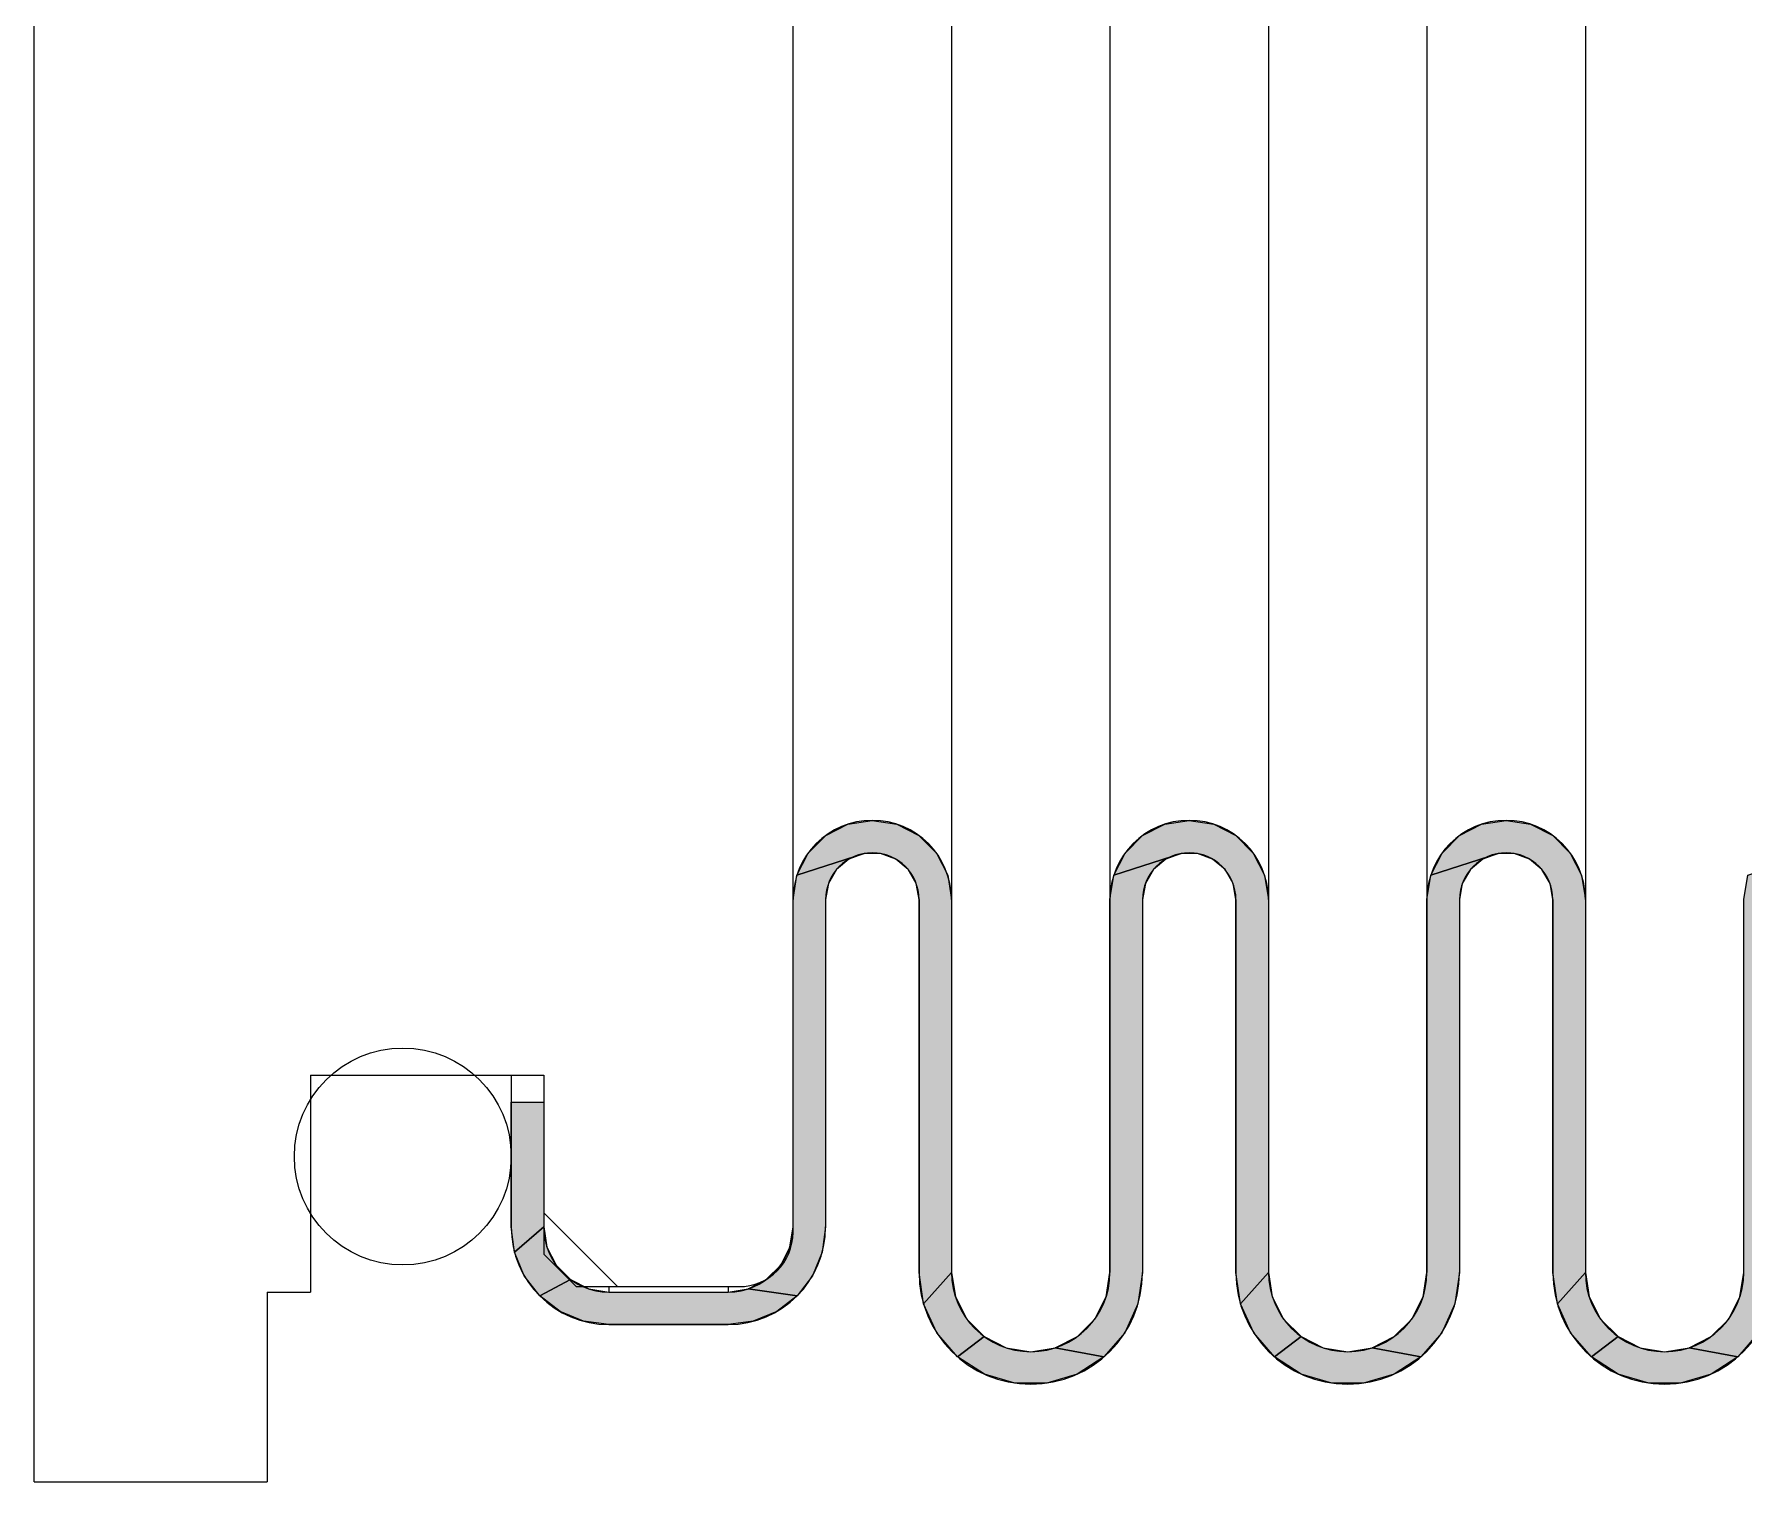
# Model space of a CAD drawing. Header units: millimetres. Extents: x -29 to 3384, y -388 to 1226.
# Drawn here: x 1696.55 to 1712.32, y -14.04 to -0.69 of the extents above; entities that cross this region are included whole.
import ezdxf

# ---------------------------------------------------------------- set-up
doc = ezdxf.new("R2010")
doc.units = ezdxf.units.MM

# ---------------------------------------------------------------- blocks, each defined once
blk = doc.blocks.new('*U32')
at = {"color": 2, "linetype": 'Continuous', "extrusion": (0, 0, -1)}
for points in [[(-114.434, 180.432), (-116.475, 180.109), (-114.11, 180.109)], [(-114.841, 180.64), (-116.152, 180.432), (-114.434, 180.432)], [(-116.152, 180.432), (-116.475, 180.109), (-114.434, 180.432)], [(-115.293, 180.711), (-115.745, 180.64), (-114.841, 180.64)], [(-115.745, 180.64), (-116.152, 180.432), (-114.841, 180.64)], [(-114.11, 180.109), (-115.143, 180.098), (-113.903, 179.701)], [(-116.475, 180.109), (-115.143, 180.098), (-114.11, 180.109)], [(-116.475, 180.109), (-115.442, 180.098), (-115.143, 180.098)], [(-116.475, 180.109), (-116.683, 179.701), (-115.442, 180.098)], [(-115.442, 180.098), (-116.683, 179.701), (-115.724, 179.996)], [(-115.724, 179.996), (-116.683, 179.701), (-115.953, 179.804)], [(-115.953, 179.804), (-116.683, 179.701), (-116.102, 179.544)], [(-116.683, 179.701), (-116.754, 179.25), (-116.102, 179.544)], [(-116.102, 179.544), (-116.754, 179.25), (-116.154, 179.25)], [(-116.154, 179.25), (-116.754, 172.373), (-116.154, 172.373)], [(-116.754, 179.25), (-116.754, 172.373), (-116.154, 179.25)], [(-116.754, 172.373), (-116.238, 171.792), (-116.154, 172.373)]]:
    blk.add_solid(points, dxfattribs=at)
blk = doc.blocks.new('*U33')
at = {"color": 2, "linetype": 'Continuous', "extrusion": (0, 0, -1)}
for points in [[(-120.28, 180.432), (-122.321, 180.109), (-119.957, 180.109)], [(-120.687, 180.64), (-121.998, 180.432), (-120.28, 180.432)], [(-121.998, 180.432), (-122.321, 180.109), (-120.28, 180.432)], [(-121.139, 180.711), (-121.591, 180.64), (-120.687, 180.64)], [(-121.591, 180.64), (-121.998, 180.432), (-120.687, 180.64)], [(-119.957, 180.109), (-120.989, 180.098), (-119.749, 179.701)], [(-122.321, 180.109), (-120.989, 180.098), (-119.957, 180.109)], [(-122.321, 180.109), (-121.289, 180.098), (-120.989, 180.098)], [(-122.321, 180.109), (-122.529, 179.701), (-121.289, 180.098)], [(-121.289, 180.098), (-122.529, 179.701), (-121.57, 179.996)], [(-121.57, 179.996), (-122.529, 179.701), (-121.799, 179.804)], [(-121.799, 179.804), (-122.529, 179.701), (-121.949, 179.544)], [(-122.529, 179.701), (-122.601, 179.25), (-121.949, 179.544)], [(-121.949, 179.544), (-122.601, 179.25), (-122.001, 179.25)], [(-122.001, 179.25), (-122.601, 172.373), (-122.001, 172.373)], [(-122.601, 179.25), (-122.601, 172.373), (-122.001, 179.25)], [(-122.601, 172.373), (-122.084, 171.792), (-122.001, 172.373)]]:
    blk.add_solid(points, dxfattribs=at)
blk = doc.blocks.new('*U34')
at = {"color": 2, "linetype": 'Continuous', "extrusion": (0, 0, -1)}
for points in [[(-126.126, 180.432), (-128.168, 180.109), (-125.803, 180.109)], [(-126.534, 180.64), (-127.844, 180.432), (-126.126, 180.432)], [(-127.844, 180.432), (-128.168, 180.109), (-126.126, 180.432)], [(-126.985, 180.711), (-127.437, 180.64), (-126.534, 180.64)], [(-127.437, 180.64), (-127.844, 180.432), (-126.534, 180.64)], [(-125.803, 180.109), (-126.836, 180.098), (-125.595, 179.701)], [(-128.168, 180.109), (-126.836, 180.098), (-125.803, 180.109)], [(-128.168, 180.109), (-127.135, 180.098), (-126.836, 180.098)], [(-128.168, 180.109), (-128.375, 179.701), (-127.135, 180.098)], [(-127.135, 180.098), (-128.375, 179.701), (-127.416, 179.996)], [(-127.416, 179.996), (-128.375, 179.701), (-127.645, 179.804)], [(-127.645, 179.804), (-128.375, 179.701), (-127.795, 179.544)], [(-128.375, 179.701), (-128.447, 179.25), (-127.795, 179.544)], [(-127.795, 179.544), (-128.447, 179.25), (-127.847, 179.25)], [(-127.847, 179.25), (-128.447, 172.373), (-127.847, 172.373)], [(-128.447, 179.25), (-128.447, 172.373), (-127.847, 179.25)], [(-128.447, 172.373), (-127.93, 171.792), (-127.847, 172.373)]]:
    blk.add_solid(points, dxfattribs=at)
blk = doc.blocks.new('*U39')
at = {"color": 2, "linetype": 'Continuous', "extrusion": (0, 0, -1)}
for points in [[(-115.143, 180.098), (-114.862, 179.996), (-113.903, 179.701)], [(-114.862, 179.996), (-114.633, 179.804), (-113.903, 179.701)], [(-114.633, 179.804), (-114.483, 179.544), (-113.903, 179.701)], [(-113.903, 179.701), (-114.483, 179.544), (-113.831, 179.25)], [(-114.483, 179.544), (-114.431, 179.25), (-113.831, 179.25)], [(-113.831, 179.25), (-114.431, 173.211), (-113.831, 173.211)], [(-114.431, 179.25), (-114.431, 173.211), (-113.831, 179.25)], [(-113.831, 173.211), (-114.37, 172.745), (-113.773, 172.84)], [(-114.431, 173.211), (-114.37, 172.745), (-113.831, 173.211)], [(-113.773, 172.84), (-114.37, 172.745), (-113.602, 172.506)], [(-114.37, 172.745), (-114.19, 172.311), (-113.602, 172.506)], [(-113.337, 172.24), (-113.904, 171.939), (-113.002, 172.07)], [(-113.602, 172.506), (-114.19, 172.311), (-113.337, 172.24)], [(-114.19, 172.311), (-113.904, 171.939), (-113.337, 172.24)]]:
    blk.add_solid(points, dxfattribs=at)
blk = doc.blocks.new('*U40')
at = {"color": 2, "linetype": 'Continuous', "extrusion": (0, 0, -1)}
for points in [[(-120.989, 180.098), (-120.708, 179.996), (-119.749, 179.701)], [(-120.708, 179.996), (-120.479, 179.804), (-119.749, 179.701)], [(-120.479, 179.804), (-120.329, 179.544), (-119.749, 179.701)], [(-119.749, 179.701), (-120.329, 179.544), (-119.677, 179.25)], [(-120.329, 179.544), (-120.277, 179.25), (-119.677, 179.25)], [(-119.677, 179.25), (-120.277, 172.373), (-119.677, 172.373)], [(-120.277, 179.25), (-120.277, 172.373), (-119.677, 179.25)], [(-119.677, 172.373), (-120.194, 171.792), (-119.606, 171.921)], [(-120.277, 172.373), (-120.194, 171.792), (-119.677, 172.373)], [(-119.606, 171.921), (-120.194, 171.792), (-119.398, 171.514)], [(-120.194, 171.792), (-119.95, 171.258), (-119.398, 171.514)], [(-119.398, 171.514), (-119.95, 171.258), (-119.075, 171.19)], [(-119.95, 171.258), (-119.566, 170.815), (-119.075, 171.19)], [(-119.075, 171.19), (-119.566, 170.815), (-118.668, 170.983)]]:
    blk.add_solid(points, dxfattribs=at)
blk = doc.blocks.new('*U41')
at = {"color": 2, "linetype": 'Continuous', "extrusion": (0, 0, -1)}
for points in [[(-126.836, 180.098), (-126.554, 179.996), (-125.595, 179.701)], [(-126.554, 179.996), (-126.325, 179.804), (-125.595, 179.701)], [(-126.325, 179.804), (-126.176, 179.544), (-125.595, 179.701)], [(-125.595, 179.701), (-126.176, 179.544), (-125.524, 179.25)], [(-126.176, 179.544), (-126.124, 179.25), (-125.524, 179.25)], [(-125.524, 179.25), (-126.124, 172.373), (-125.524, 172.373)], [(-126.124, 179.25), (-126.124, 172.373), (-125.524, 179.25)], [(-125.524, 172.373), (-126.04, 171.792), (-125.452, 171.921)], [(-126.124, 172.373), (-126.04, 171.792), (-125.524, 172.373)], [(-125.452, 171.921), (-126.04, 171.792), (-125.245, 171.514)], [(-126.04, 171.792), (-125.796, 171.258), (-125.245, 171.514)], [(-125.245, 171.514), (-125.796, 171.258), (-124.921, 171.19)], [(-125.796, 171.258), (-125.412, 170.815), (-124.921, 171.19)], [(-124.921, 171.19), (-125.412, 170.815), (-124.514, 170.983)]]:
    blk.add_solid(points, dxfattribs=at)
blk = doc.blocks.new('*U42')
at = {"color": 2, "linetype": 'Continuous', "extrusion": (0, 0, -1)}
for points in [[(-132.682, 180.098), (-132.401, 179.996), (-131.441, 179.701)], [(-132.401, 179.996), (-132.171, 179.804), (-131.441, 179.701)], [(-132.171, 179.804), (-132.022, 179.544), (-131.441, 179.701)], [(-131.441, 179.701), (-132.022, 179.544), (-131.37, 179.25)], [(-132.022, 179.544), (-131.97, 179.25), (-131.37, 179.25)], [(-131.37, 179.25), (-131.97, 172.373), (-131.37, 172.373)], [(-131.97, 179.25), (-131.97, 172.373), (-131.37, 179.25)], [(-131.37, 172.373), (-131.886, 171.792), (-131.298, 171.921)], [(-131.97, 172.373), (-131.886, 171.792), (-131.37, 172.373)], [(-131.298, 171.921), (-131.886, 171.792), (-131.091, 171.514)], [(-131.886, 171.792), (-131.643, 171.258), (-131.091, 171.514)], [(-131.091, 171.514), (-131.643, 171.258), (-130.767, 171.19)], [(-131.643, 171.258), (-131.258, 170.815), (-130.767, 171.19)], [(-130.767, 171.19), (-131.258, 170.815), (-130.36, 170.983)]]:
    blk.add_solid(points, dxfattribs=at)
blk = doc.blocks.new('*U46')
at = {"color": 2, "linetype": 'Continuous', "extrusion": (0, 0, -1)}
for points in [[(-108.631, 173.211), (-108.631, 175.511), (-108.693, 172.745)], [(-109.231, 175.511), (-108.693, 172.745), (-108.631, 175.511)], [(-108.693, 172.745), (-109.231, 175.511), (-109.231, 173.211)]]:
    blk.add_solid(points, dxfattribs=at)
blk = doc.blocks.new('*U48')
at = {"color": 2, "linetype": 'Continuous', "extrusion": (0, 0, -1)}
for points in [[(-109.231, 173.211), (-109.29, 172.84), (-108.693, 172.745)], [(-109.29, 172.84), (-109.461, 172.506), (-108.693, 172.745)], [(-108.693, 172.745), (-109.461, 172.506), (-108.872, 172.311)], [(-109.461, 172.506), (-109.726, 172.24), (-108.872, 172.311)], [(-108.872, 172.311), (-109.726, 172.24), (-109.159, 171.939)]]:
    blk.add_solid(points, dxfattribs=at)
blk = doc.blocks.new('*U50')
at = {"color": 2, "linetype": 'Continuous', "extrusion": (0, 0, -1)}
for points in [[(-109.726, 172.24), (-110.061, 172.07), (-109.159, 171.939)], [(-110.061, 172.07), (-110.431, 172.011), (-109.159, 171.939)], [(-112.631, 172.011), (-113.904, 171.939), (-109.159, 171.939)], [(-109.159, 171.939), (-110.431, 172.011), (-112.631, 172.011)], [(-109.159, 171.939), (-113.531, 171.652), (-109.531, 171.652)], [(-113.904, 171.939), (-113.531, 171.652), (-109.159, 171.939)], [(-113.002, 172.07), (-113.904, 171.939), (-112.631, 172.011)], [(-109.531, 171.652), (-113.097, 171.473), (-109.965, 171.473)], [(-113.531, 171.652), (-113.097, 171.473), (-109.531, 171.652)], [(-109.965, 171.473), (-112.631, 171.411), (-110.431, 171.411)], [(-113.097, 171.473), (-112.631, 171.411), (-109.965, 171.473)]]:
    blk.add_solid(points, dxfattribs=at)
blk = doc.blocks.new('*U52')
at = {"color": 2, "linetype": 'Continuous', "extrusion": (0, 0, -1)}
for points in [[(-116.754, 172.373), (-116.826, 171.921), (-116.238, 171.792)], [(-116.826, 171.921), (-117.034, 171.514), (-116.238, 171.792)], [(-116.238, 171.792), (-117.034, 171.514), (-116.482, 171.258)], [(-117.034, 171.514), (-117.357, 171.19), (-116.482, 171.258)], [(-116.482, 171.258), (-117.357, 171.19), (-116.866, 170.815)]]:
    blk.add_solid(points, dxfattribs=at)
blk = doc.blocks.new('*U53')
at = {"color": 2, "linetype": 'Continuous', "extrusion": (0, 0, -1)}
for points in [[(-122.601, 172.373), (-122.672, 171.921), (-122.084, 171.792)], [(-122.672, 171.921), (-122.88, 171.514), (-122.084, 171.792)], [(-122.084, 171.792), (-122.88, 171.514), (-122.328, 171.258)], [(-122.88, 171.514), (-123.203, 171.19), (-122.328, 171.258)], [(-122.328, 171.258), (-123.203, 171.19), (-122.712, 170.815)]]:
    blk.add_solid(points, dxfattribs=at)
blk = doc.blocks.new('*U54')
at = {"color": 2, "linetype": 'Continuous', "extrusion": (0, 0, -1)}
for points in [[(-128.447, 172.373), (-128.518, 171.921), (-127.93, 171.792)], [(-128.518, 171.921), (-128.726, 171.514), (-127.93, 171.792)], [(-127.93, 171.792), (-128.726, 171.514), (-128.174, 171.258)], [(-128.726, 171.514), (-129.049, 171.19), (-128.174, 171.258)], [(-128.174, 171.258), (-129.049, 171.19), (-128.558, 170.815)]]:
    blk.add_solid(points, dxfattribs=at)
blk = doc.blocks.new('*U58')
at = {"color": 2, "linetype": 'Continuous', "extrusion": (0, 0, -1)}
for points in [[(-117.357, 171.19), (-117.764, 170.983), (-116.866, 170.815)], [(-117.764, 170.983), (-118.216, 170.911), (-116.866, 170.815)], [(-118.668, 170.983), (-119.566, 170.815), (-118.216, 170.911)], [(-118.216, 170.911), (-119.566, 170.815), (-116.866, 170.815)], [(-116.866, 170.815), (-119.072, 170.498), (-117.36, 170.498)], [(-119.566, 170.815), (-119.072, 170.498), (-116.866, 170.815)], [(-117.36, 170.498), (-118.509, 170.332), (-117.923, 170.332)], [(-119.072, 170.498), (-118.509, 170.332), (-117.36, 170.498)]]:
    blk.add_solid(points, dxfattribs=at)
blk = doc.blocks.new('*U59')
at = {"color": 2, "linetype": 'Continuous', "extrusion": (0, 0, -1)}
for points in [[(-123.203, 171.19), (-123.61, 170.983), (-122.712, 170.815)], [(-123.61, 170.983), (-124.062, 170.911), (-122.712, 170.815)], [(-124.514, 170.983), (-125.412, 170.815), (-124.062, 170.911)], [(-124.062, 170.911), (-125.412, 170.815), (-122.712, 170.815)], [(-122.712, 170.815), (-124.918, 170.498), (-123.206, 170.498)], [(-125.412, 170.815), (-124.918, 170.498), (-122.712, 170.815)], [(-123.206, 170.498), (-124.355, 170.332), (-123.769, 170.332)], [(-124.918, 170.498), (-124.355, 170.332), (-123.206, 170.498)]]:
    blk.add_solid(points, dxfattribs=at)
blk = doc.blocks.new('*U60')
at = {"color": 2, "linetype": 'Continuous', "extrusion": (0, 0, -1)}
for points in [[(-129.049, 171.19), (-129.457, 170.983), (-128.558, 170.815)], [(-129.457, 170.983), (-129.908, 170.911), (-128.558, 170.815)], [(-130.36, 170.983), (-131.258, 170.815), (-129.908, 170.911)], [(-129.908, 170.911), (-131.258, 170.815), (-128.558, 170.815)], [(-128.558, 170.815), (-130.765, 170.498), (-129.052, 170.498)], [(-131.258, 170.815), (-130.765, 170.498), (-128.558, 170.815)], [(-129.052, 170.498), (-130.202, 170.332), (-129.615, 170.332)], [(-130.765, 170.498), (-130.202, 170.332), (-129.052, 170.498)]]:
    blk.add_solid(points, dxfattribs=at)

msp = doc.modelspace()

# ---------------------------------------------------------------- linework, layer by layer
at = {"color": 7, "linetype": 'Continuous'}
for p, q in [((1696.55018, -14.03987), (1696.55018, 25.96013)), ((1705.01172, 24.02936), (1705.01172, -12.1091)), ((1706.47326, 24.02936), (1706.47326, -12.1091)), ((1707.9348, 24.02936), (1707.9348, -12.1091)), ((1709.39633, 24.02936), (1709.39633, -12.1091)), ((1710.85787, 24.02936), (1710.85787, -12.1091)), ((1703.55018, -11.73987), (1703.55018, 23.66013)), ((1703.85018, -8.67064), (1703.85018, -11.68987)), ((1704.71172, -8.67064), (1704.71172, -12.1091)), ((1706.77326, -8.67064), (1706.77326, -12.1091)), ((1707.6348, -8.67064), (1707.6348, -12.1091)), ((1709.69633, -8.67064), (1709.69633, -12.1091)), ((1710.55787, -8.67064), (1710.55787, -12.1091)), ((1699.10018, -10.28987), (1701.25018, -10.28987)), ((1699.10018, -10.28987), (1699.10018, -12.28987)), ((1700.95018, -10.28987), (1700.95018, -11.68987)), ((1701.25018, -10.28987), (1701.25018, -11.93987)), ((1700.95018, -10.53987), (1701.25018, -10.53987)), ((1701.25018, -11.93987), (1701.55018, -12.23987)), ((1698.70018, -12.28987), (1699.10018, -12.28987)), ((1698.70018, -12.28987), (1698.70018, -14.03987)), ((1701.55018, -12.23987), (1703.05018, -12.23987)), ((1701.85018, -12.23987), (1701.85018, -12.28987)), ((1701.85018, -12.28987), (1702.95018, -12.28987)), ((1702.95018, -12.23987), (1702.95018, -12.28987)), ((1701.85018, -12.58987), (1702.95018, -12.58987)), ((1696.55018, -14.03987), (1698.70018, -14.03987))]:
    msp.add_line(p, q, dxfattribs=at)
at = {"color": 2, "linetype": 'Continuous'}
for p, q in [((1703.55018, -8.67064), (1703.58595, -8.44482)), ((1706.47326, -8.67064), (1706.50902, -8.44482)), ((1709.39633, -8.67064), (1709.4321, -8.44482)), ((1701.9298, -12.23987), (1701.25018, -11.56025)), ((1701.25018, -11.68987), (1701.27955, -11.87528)), ((1705.01172, -12.1091), (1705.04748, -12.33492)), ((1707.9348, -12.1091), (1707.97056, -12.33492)), ((1710.85787, -12.1091), (1710.89364, -12.33492)), ((1702.95018, -12.28987), (1703.13559, -12.26051)), ((1705.74249, -12.83987), (1705.96831, -12.8041)), ((1708.66556, -12.83987), (1708.89138, -12.8041)), ((1711.58864, -12.83987), (1711.81446, -12.8041))]:
    msp.add_line(p, q, dxfattribs=at)
for points in [[(1704.28095, -7.93987), (1704.50677, -7.97564), (1704.71048, -8.07944), (1704.87215, -8.24111), (1704.97595, -8.44482), (1705.01172, -8.67064), (1705.01172, -12.1091), (1704.75347, -12.3995), (1704.71172, -12.1091), (1704.71172, -8.67064), (1704.68574, -8.52331), (1704.61094, -8.39375), (1704.49633, -8.29758), (1704.35575, -8.24642), (1704.20615, -8.24642), (1703.58595, -8.44482), (1703.68974, -8.24111), (1703.85141, -8.07944), (1704.05513, -7.97564), (1704.28095, -7.93987)], [(1704.71172, -8.67064), (1704.68574, -8.52331), (1704.61094, -8.39375), (1704.49633, -8.29758), (1704.35575, -8.24642), (1704.20615, -8.24642), (1703.58595, -8.44482), (1703.68974, -8.24111), (1703.85141, -8.07944), (1704.05513, -7.97564), (1704.28095, -7.93987)], [(1704.28095, -7.93987), (1704.50677, -7.97564), (1704.71048, -8.07944), (1704.87215, -8.24111), (1704.97595, -8.44482), (1705.01172, -8.67064)], [(1707.20403, -7.93987), (1707.42985, -7.97564), (1707.63356, -8.07944), (1707.79523, -8.24111), (1707.89903, -8.44482), (1707.9348, -8.67064), (1707.9348, -12.1091), (1707.67655, -12.3995), (1707.6348, -12.1091), (1707.6348, -8.67064), (1707.60882, -8.52331), (1707.53401, -8.39375), (1707.41941, -8.29758), (1707.27883, -8.24642), (1707.12922, -8.24642), (1706.50902, -8.44482), (1706.61282, -8.24111), (1706.77449, -8.07944), (1706.97821, -7.97564), (1707.20403, -7.93987)], [(1707.6348, -8.67064), (1707.60882, -8.52331), (1707.53401, -8.39375), (1707.41941, -8.29758), (1707.27883, -8.24642), (1707.12922, -8.24642), (1706.50902, -8.44482), (1706.61282, -8.24111), (1706.77449, -8.07944), (1706.97821, -7.97564), (1707.20403, -7.93987)], [(1707.20403, -7.93987), (1707.42985, -7.97564), (1707.63356, -8.07944), (1707.79523, -8.24111), (1707.89903, -8.44482), (1707.9348, -8.67064)], [(1710.1271, -7.93987), (1710.35292, -7.97564), (1710.55664, -8.07944), (1710.71831, -8.24111), (1710.82211, -8.44482), (1710.85787, -8.67064), (1710.85787, -12.1091), (1710.59963, -12.3995), (1710.55787, -12.1091), (1710.55787, -8.67064), (1710.53189, -8.52331), (1710.45709, -8.39375), (1710.34249, -8.29758), (1710.20191, -8.24642), (1710.0523, -8.24642), (1709.4321, -8.44482), (1709.5359, -8.24111), (1709.69757, -8.07944), (1709.90128, -7.97564), (1710.1271, -7.93987)], [(1710.55787, -8.67064), (1710.53189, -8.52331), (1710.45709, -8.39375), (1710.34249, -8.29758), (1710.20191, -8.24642), (1710.0523, -8.24642), (1709.4321, -8.44482), (1709.5359, -8.24111), (1709.69757, -8.07944), (1709.90128, -7.97564), (1710.1271, -7.93987)], [(1710.1271, -7.93987), (1710.35292, -7.97564), (1710.55664, -8.07944), (1710.71831, -8.24111), (1710.82211, -8.44482), (1710.85787, -8.67064)], [(1703.95096, -8.39375), (1703.87616, -8.52331), (1703.85018, -8.67064), (1703.85018, -11.68987), (1703.81951, -11.92281), (1703.7296, -12.13987), (1703.58658, -12.32627), (1703.13559, -12.26051), (1703.30285, -12.17528), (1703.43559, -12.04254), (1703.52081, -11.87528), (1703.55018, -11.68987), (1703.55018, -8.67064), (1703.58595, -8.44482), (1704.20615, -8.24642), (1704.06556, -8.29758), (1703.95096, -8.39375)], [(1704.20615, -8.24642), (1704.06556, -8.29758), (1703.95096, -8.39375)], [(1706.87404, -8.39375), (1706.79924, -8.52331), (1706.77326, -8.67064), (1706.77326, -12.1091), (1706.7315, -12.3995), (1706.60963, -12.66638), (1706.4175, -12.88811), (1705.96831, -12.8041), (1706.17202, -12.70031), (1706.33369, -12.53864), (1706.43749, -12.33492), (1706.47326, -12.1091), (1706.47326, -8.67064), (1706.50902, -8.44482), (1707.12922, -8.24642), (1706.98864, -8.29758), (1706.87404, -8.39375)], [(1707.12922, -8.24642), (1706.98864, -8.29758), (1706.87404, -8.39375)], [(1709.79711, -8.39375), (1709.72231, -8.52331), (1709.69633, -8.67064), (1709.69633, -12.1091), (1709.65458, -12.3995), (1709.5327, -12.66638), (1709.34058, -12.88811), (1708.89138, -12.8041), (1709.0951, -12.70031), (1709.25677, -12.53864), (1709.36057, -12.33492), (1709.39633, -12.1091), (1709.39633, -8.67064), (1709.4321, -8.44482), (1710.0523, -8.24642), (1709.91172, -8.29758), (1709.79711, -8.39375)], [(1710.0523, -8.24642), (1709.91172, -8.29758), (1709.79711, -8.39375)], [(1712.72019, -8.39375), (1712.64539, -8.52331), (1712.61941, -8.67064), (1712.61941, -12.1091), (1712.57766, -12.3995), (1712.45578, -12.66638), (1712.26365, -12.88811), (1711.81446, -12.8041), (1712.01818, -12.70031), (1712.17985, -12.53864), (1712.28364, -12.33492), (1712.31941, -12.1091), (1712.31941, -8.67064), (1712.35518, -8.44482), (1712.97538, -8.24642), (1712.8348, -8.29758), (1712.72019, -8.39375)], [(1703.95096, -8.39375), (1703.87616, -8.52331), (1703.85018, -8.67064)], [(1706.87404, -8.39375), (1706.79924, -8.52331), (1706.77326, -8.67064)], [(1709.79711, -8.39375), (1709.72231, -8.52331), (1709.69633, -8.67064)], [(1700.95018, -11.68987), (1700.95018, -10.53987), (1701.25018, -10.53987), (1701.25018, -11.68987), (1700.98085, -11.92281), (1700.95018, -11.68987)], [(1701.25018, -11.68987), (1700.98085, -11.92281), (1700.95018, -11.68987)], [(1701.27955, -11.87528), (1701.36477, -12.04254), (1701.49751, -12.17528), (1701.21378, -12.32627), (1701.07076, -12.13987), (1700.98085, -11.92281), (1701.25018, -11.68987), (1701.27955, -11.87528)], [(1703.85018, -11.68987), (1703.81951, -11.92281), (1703.7296, -12.13987), (1703.58658, -12.32627), (1703.13559, -12.26051), (1703.30285, -12.17528), (1703.43559, -12.04254), (1703.52081, -11.87528), (1703.55018, -11.68987)], [(1701.27955, -11.87528), (1701.36477, -12.04254), (1701.49751, -12.17528), (1701.21378, -12.32627), (1701.07076, -12.13987), (1700.98085, -11.92281)], [(1705.01172, -12.1091), (1704.75347, -12.3995), (1704.71172, -12.1091)], [(1705.04748, -12.33492), (1705.15128, -12.53864), (1705.31295, -12.70031), (1705.06748, -12.88811), (1704.87535, -12.66638), (1704.75347, -12.3995), (1705.01172, -12.1091), (1705.04748, -12.33492)], [(1706.77326, -12.1091), (1706.7315, -12.3995), (1706.60963, -12.66638), (1706.4175, -12.88811), (1705.96831, -12.8041), (1706.17202, -12.70031), (1706.33369, -12.53864), (1706.43749, -12.33492), (1706.47326, -12.1091)], [(1707.9348, -12.1091), (1707.67655, -12.3995), (1707.6348, -12.1091)], [(1707.97056, -12.33492), (1708.07436, -12.53864), (1708.23603, -12.70031), (1707.99055, -12.88811), (1707.79843, -12.66638), (1707.67655, -12.3995), (1707.9348, -12.1091), (1707.97056, -12.33492)], [(1709.69633, -12.1091), (1709.65458, -12.3995), (1709.5327, -12.66638), (1709.34058, -12.88811), (1708.89138, -12.8041), (1709.0951, -12.70031), (1709.25677, -12.53864), (1709.36057, -12.33492), (1709.39633, -12.1091)], [(1710.85787, -12.1091), (1710.59963, -12.3995), (1710.55787, -12.1091)], [(1710.89364, -12.33492), (1710.99744, -12.53864), (1711.15911, -12.70031), (1710.91363, -12.88811), (1710.7215, -12.66638), (1710.59963, -12.3995), (1710.85787, -12.1091), (1710.89364, -12.33492)], [(1712.61941, -12.1091), (1712.57766, -12.3995), (1712.45578, -12.66638), (1712.26365, -12.88811), (1711.81446, -12.8041), (1712.01818, -12.70031), (1712.17985, -12.53864), (1712.28364, -12.33492), (1712.31941, -12.1091)], [(1702.95018, -12.28987), (1703.13559, -12.26051), (1703.58658, -12.32627), (1703.40018, -12.46929), (1703.18312, -12.5592), (1702.95018, -12.58987), (1701.85018, -12.58987), (1701.61724, -12.5592), (1701.40018, -12.46929), (1701.21378, -12.32627), (1701.49751, -12.17528), (1701.66477, -12.26051), (1701.85018, -12.28987), (1702.95018, -12.28987)], [(1701.49751, -12.17528), (1701.66477, -12.26051), (1701.85018, -12.28987)], [(1701.85018, -12.58987), (1701.61724, -12.5592), (1701.40018, -12.46929), (1701.21378, -12.32627)], [(1703.58658, -12.32627), (1703.40018, -12.46929), (1703.18312, -12.5592), (1702.95018, -12.58987)], [(1705.04748, -12.33492), (1705.15128, -12.53864), (1705.31295, -12.70031), (1705.06748, -12.88811), (1704.87535, -12.66638), (1704.75347, -12.3995)], [(1707.97056, -12.33492), (1708.07436, -12.53864), (1708.23603, -12.70031), (1707.99055, -12.88811), (1707.79843, -12.66638), (1707.67655, -12.3995)], [(1710.89364, -12.33492), (1710.99744, -12.53864), (1711.15911, -12.70031), (1710.91363, -12.88811), (1710.7215, -12.66638), (1710.59963, -12.3995)], [(1705.74249, -12.83987), (1705.96831, -12.8041), (1706.4175, -12.88811), (1706.17068, -13.04672), (1705.88918, -13.12938), (1705.59579, -13.12938), (1705.31429, -13.04672), (1705.06748, -12.88811), (1705.31295, -12.70031), (1705.51667, -12.8041), (1705.74249, -12.83987)], [(1705.31295, -12.70031), (1705.51667, -12.8041), (1705.74249, -12.83987)], [(1708.66556, -12.83987), (1708.89138, -12.8041), (1709.34058, -12.88811), (1709.09376, -13.04672), (1708.81226, -13.12938), (1708.51887, -13.12938), (1708.23737, -13.04672), (1707.99055, -12.88811), (1708.23603, -12.70031), (1708.43974, -12.8041), (1708.66556, -12.83987)], [(1708.23603, -12.70031), (1708.43974, -12.8041), (1708.66556, -12.83987)], [(1711.58864, -12.83987), (1711.81446, -12.8041), (1712.26365, -12.88811), (1712.01684, -13.04672), (1711.73534, -13.12938), (1711.44195, -13.12938), (1711.16044, -13.04672), (1710.91363, -12.88811), (1711.15911, -12.70031), (1711.36282, -12.8041), (1711.58864, -12.83987)], [(1711.15911, -12.70031), (1711.36282, -12.8041), (1711.58864, -12.83987)], [(1706.4175, -12.88811), (1706.17068, -13.04672), (1705.88918, -13.12938), (1705.59579, -13.12938), (1705.31429, -13.04672), (1705.06748, -12.88811)], [(1709.34058, -12.88811), (1709.09376, -13.04672), (1708.81226, -13.12938), (1708.51887, -13.12938), (1708.23737, -13.04672), (1707.99055, -12.88811)], [(1712.26365, -12.88811), (1712.01684, -13.04672), (1711.73534, -13.12938), (1711.44195, -13.12938), (1711.16044, -13.04672), (1710.91363, -12.88811)]]:
    msp.add_lwpolyline(points, dxfattribs=at)
at = {"color": 7, "linetype": 'Continuous'}
msp.add_circle((1699.95018, -11.03987), 1, dxfattribs=at)
for centre, radius, start, end in [((1704.28095, -8.67064), 0.73077, 0, 180), ((1707.20403, -8.67064), 0.73077, 0, 180), ((1710.1271, -8.67064), 0.73077, 0, 180), ((1704.28095, -8.67064), 0.43077, 0, 180), ((1707.20403, -8.67064), 0.43077, 0, 180), ((1710.1271, -8.67064), 0.43077, 0, 180), ((1701.85018, -11.68987), 0.9, 180, 270), ((1701.85018, -11.68987), 0.6, 180, 270), ((1702.95018, -11.68987), 0.6, 270, 0), ((1702.95018, -11.68987), 0.9, 270, 0), ((1703.05018, -11.73987), 0.5, 270, 360), ((1705.74249, -12.1091), 1.03077, 180, 0), ((1705.74249, -12.1091), 0.73077, 180, 0), ((1708.66556, -12.1091), 1.03077, 180, 0), ((1708.66556, -12.1091), 0.73077, 180, 0), ((1711.58864, -12.1091), 1.03077, 180, 0), ((1711.58864, -12.1091), 0.73077, 180, 0)]:
    msp.add_arc(centre, radius, start, end, dxfattribs=at)

# ---------------------------------------------------------------- block references
at = {"color": 2, "linetype": 'Continuous', "xscale": 0.5, "yscale": 0.5, "zscale": 0.5}
for name in ['*U32', '*U33', '*U34', '*U39', '*U40', '*U41', '*U42', '*U46', '*U48', '*U52', '*U53', '*U54', '*U50', '*U58', '*U59', '*U60']:
    msp.add_blockref(name, (1646.63452, -98.29552), dxfattribs=at)

doc.saveas('drawing.dxf')
